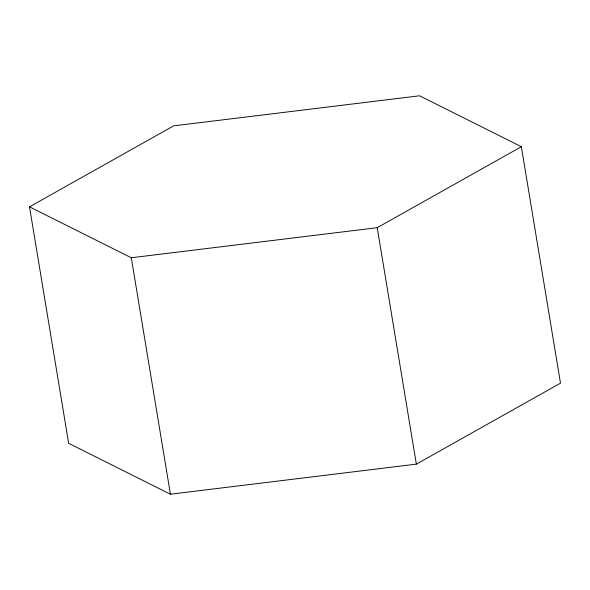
<?xml version="1.0" encoding="UTF-8"?>
<svg xmlns="http://www.w3.org/2000/svg" width="590" height="590" viewBox="0 0 590 590"><rect width="100%" height="100%" fill="white"/><g stroke="black" fill="none" stroke-linecap="round" stroke-linejoin="round"><path stroke-width="0.89" d="M29.5 206.839L173.637 125.862L419.564 95.794L521.354 146.711L560.5 383.161L416.363 464.138L170.436 494.206L68.647 443.289L29.5 206.839L131.297 257.756L377.224 227.688L521.354 146.711M377.224 227.688L416.363 464.138M131.297 257.756L170.436 494.206"/></g></svg>
